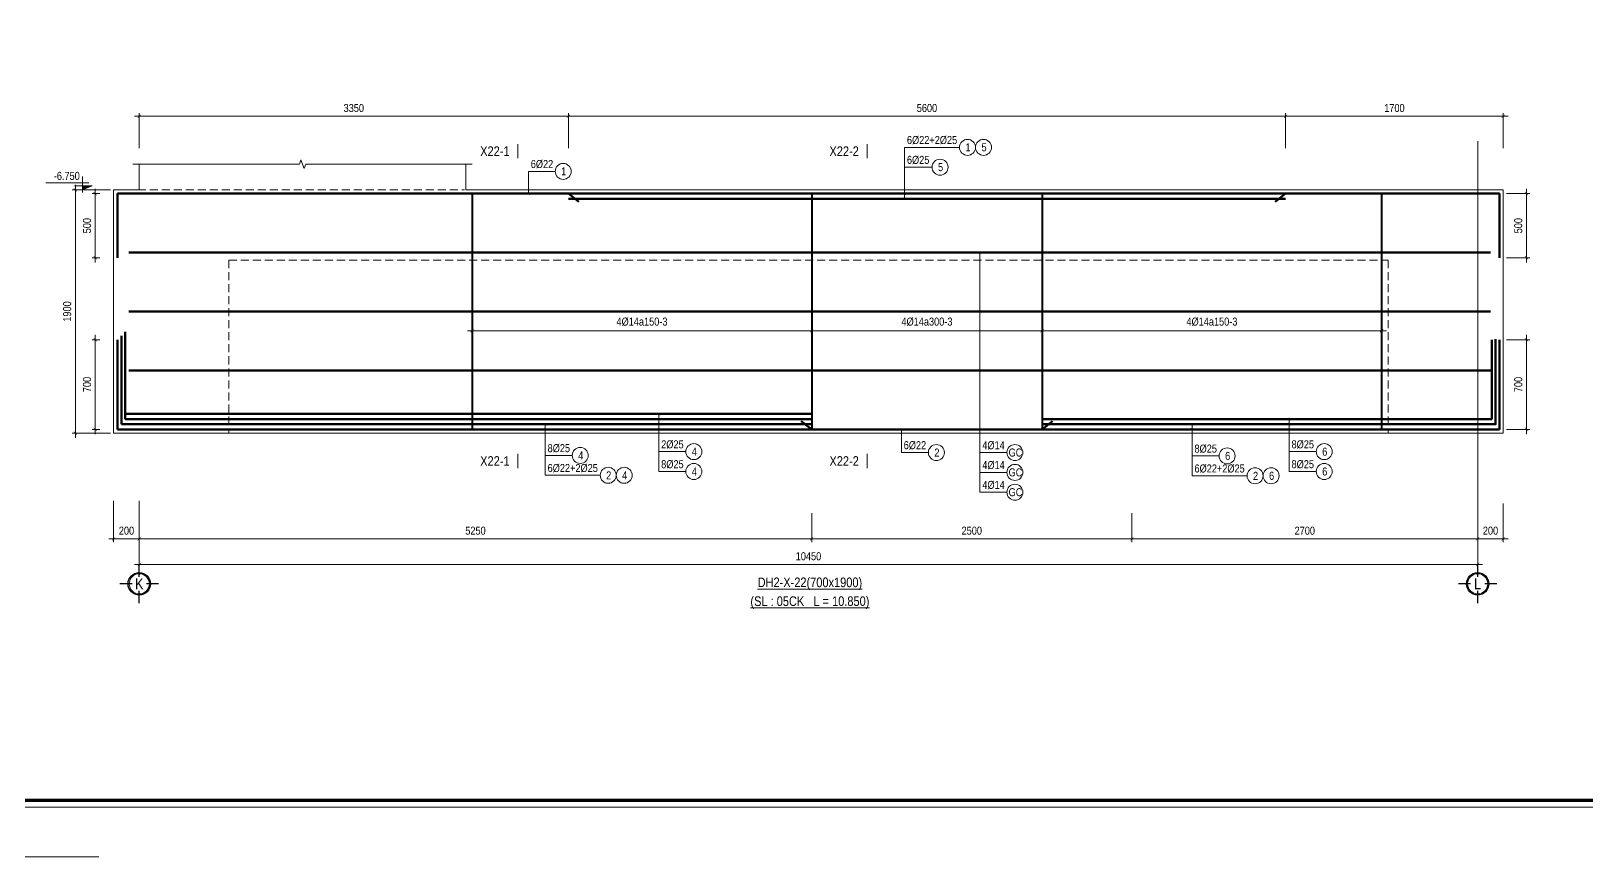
# Model space of a CAD drawing. Header units: millimetres. Extents: x 3014920 to 3563667, y -1638653 to -1356471.
# Drawn here: x 3280740 to 3292888, y -1601326 to -1594881 of the extents above; entities that cross this region are included whole.
import ezdxf
from ezdxf.enums import TextEntityAlignment as Align

# ---------------------------------------------------------------- set-up
doc = ezdxf.new("R2010")
doc.units = ezdxf.units.MM
doc.header["$MEASUREMENT"] = 0
doc.header["$PDMODE"] = 2
for name, pattern in [('6 TANG DIEN HINH 14-15$0$ACAD_ISO10W100', [18, 12, -3, 0, -3]), ('ACAD_ISO04W100', [30, 24, -3, 0, -3]), ('HIDDEN', [0.375, 0.25, -0.125])]:
    doc.linetypes.add(name, pattern=pattern)
doc.layers.get('0').update_dxf_attribs({"lineweight": 9})
doc.layers.get('Defpoints').update_dxf_attribs({"color": 10, "lineweight": 0})
for name, color, linetype, lineweight in [('2', 2, 'Continuous', 20), ('CDAI', 21, 'Continuous', 40), ('CTHEP', 50, 'Continuous', 50), ('DBAO', 90, 'Continuous', 13), ('DGIONG', 130, 'Continuous', 13), ('HATCH', 154, 'Continuous', 9), ('KTH', 154, 'Continuous', 9), ('Net khuat', 8, 'HIDDEN', 13), ('TEXT', 7, 'Continuous', 15), ('TEXT P X', 1, 'Continuous', 9), ('TRUC', 251, 'ACAD_ISO04W100', 9)]:
    doc.layers.add(name, color=color, linetype=linetype, lineweight=lineweight)
doc.layers.add('8', color=8, linetype='Continuous')
doc.styles.add('HELVECONDENSE', font='VHELVCN_0.TTF')
doc.styles.add('Star-HelCon', font='VHELVCN_0.TTF')
doc.styles.add('TTP-HelCon', font='VHELVCN_0.TTF')
doc.styles.add('VNI-HELVE-CONDENSE', font='VHELVCN_0.TTF')
doc.dimstyles.new('kc-25', dxfattribs={"dimtxt": 62.5, "dimasz": 20, "dimexe": 20, "dimexo": 50, "dimgap": 25, "dimtad": 3, "dimdec": 0, "dimzin": 0, "dimdsep": 46, "dimtxsty": 'VNI-HELVE-CONDENSE', "dimblk": 'DIM', "dimcen": 2.5, "dimclrd": 256, "dimclre": 154, "dimclrt": 7, "dimaunit": 1, "dimadec": 0, "dimazin": 0, "dimtfac": 1, "dimtdec": 0, "dimtix": 1, "dimtmove": 0, "dimatfit": 3, "dimldrblk": 'DOT', "dimfxl": 1, "dimtolj": 1, "dimtzin": 0, "dimarcsym": 0})
doc.dimstyles.new('TTP-25', dxfattribs={"dimscale": 25, "dimtxt": 2.5, "dimasz": 1, "dimexe": 1, "dimexo": 1, "dimgap": 0.09, "dimtad": 0, "dimdec": 4, "dimrnd": 1, "dimzin": 9, "dimdsep": 46, "dimtxsty": 'TTP-HelCon', "dimblk": 'ARCHTICK', "dimcen": 0.09, "dimdle": 1.5, "dimclrd": 256, "dimclre": 256, "dimclrt": 7, "dimadec": 0, "dimazin": 0, "dimtfac": 1, "dimtdec": 4, "dimtmove": 0, "dimatfit": 3, "dimldrblk": 'ARCHTICK', "dimfxl": 1, "dimtvp": 1, "dimtolj": 1, "dimtzin": 0, "dimarcsym": 0})

# ---------------------------------------------------------------- blocks, each defined once
blk = doc.blocks.new('_ArchTick')
at = {"color": 0, "linetype": 'ByBlock', "const_width": 0.15}
blk.add_lwpolyline([(-0.5, -0.5), (0.5, 0.5)], dxfattribs=at)
blk = doc.blocks.new('*D1323')
at = {"layer": 'Defpoints', "color": 0, "transparency": 16777216}
for p in [(5220, -2470), (7720, -2470), (7720, -2695)]:
    blk.add_point(p, dxfattribs=at)
at = {"layer": 'KTH', "lineweight": -2, "transparency": 16777216}
for p, q in [((5220, -2495), (5220, -2720)), ((7720, -2495), (7720, -2720)), ((5182, -2695), (7757, -2695))]:
    blk.add_line(p, q, dxfattribs=at)
at = {"layer": 'KTH', "lineweight": -2, "transparency": 16777216, "xscale": 25, "yscale": 25, "zscale": 25, "rotation": 180}
blk.add_blockref('_ArchTick', (5220, -2695), dxfattribs=at)
at = {"layer": 'KTH', "lineweight": -2, "transparency": 16777216, "xscale": 25, "yscale": 25, "zscale": 25}
blk.add_blockref('_ArchTick', (7720, -2695), dxfattribs=at)
at = {"layer": 'KTH', "color": 7, "transparency": 16777216, "insert": (6470, -2631), "char_height": 62.5, "attachment_point": 5, "style": 'TTP-HelCon'}
blk.add_mtext('\\A1;2500', dxfattribs=at)
blk = doc.blocks.new('*D1324')
at = {"layer": 'Defpoints', "color": 0, "transparency": 16777216}
for p in [(-30, -2470), (5220, -2470), (5220, -2695)]:
    blk.add_point(p, dxfattribs=at)
at = {"layer": 'KTH', "lineweight": -2, "transparency": 16777216}
for p, q in [((-30, -2495), (-30, -2720)), ((5220, -2495), (5220, -2720)), ((-68, -2695), (5257, -2695))]:
    blk.add_line(p, q, dxfattribs=at)
at = {"layer": 'KTH', "lineweight": -2, "transparency": 16777216, "xscale": 25, "yscale": 25, "zscale": 25, "rotation": 180}
blk.add_blockref('_ArchTick', (-30, -2695), dxfattribs=at)
at = {"layer": 'KTH', "lineweight": -2, "transparency": 16777216, "xscale": 25, "yscale": 25, "zscale": 25}
blk.add_blockref('_ArchTick', (5220, -2695), dxfattribs=at)
at = {"layer": 'KTH', "color": 7, "transparency": 16777216, "insert": (2595, -2631), "char_height": 62.5, "attachment_point": 5, "style": 'TTP-HelCon'}
blk.add_mtext('\\A1;5250', dxfattribs=at)
blk = doc.blocks.new('*D1325')
at = {"layer": 'Defpoints', "color": 0, "transparency": 16777216}
for p in [(10420, -2368), (-30, -2470), (10420, -2895)]:
    blk.add_point(p, dxfattribs=at)
at = {"layer": 'KTH', "lineweight": -2, "transparency": 16777216}
for p, q in [((10420, -2393), (10420, -2920)), ((-30, -2495), (-30, -2920)), ((-68, -2895), (10457, -2895))]:
    blk.add_line(p, q, dxfattribs=at)
at = {"layer": 'KTH', "lineweight": -2, "transparency": 16777216, "xscale": 25, "yscale": 25, "zscale": 25, "rotation": 180}
blk.add_blockref('_ArchTick', (-30, -2895), dxfattribs=at)
at = {"layer": 'KTH', "lineweight": -2, "transparency": 16777216, "xscale": 25, "yscale": 25, "zscale": 25}
blk.add_blockref('_ArchTick', (10420, -2895), dxfattribs=at)
at = {"layer": 'KTH', "color": 7, "transparency": 16777216, "insert": (5195, -2831), "char_height": 62.5, "attachment_point": 5, "style": 'TTP-HelCon'}
blk.add_mtext('\\A1;10450', dxfattribs=at)
blk = doc.blocks.new('DIM')
h = blk.add_hatch(color=1)
h.paths.add_polyline_path([(0.49, 0.29, 1), (0.29, 0.49), (-0.19, 0), (0.19, 0)])
h.paths.add_polyline_path([(0.19, 0), (-0.19, 0), (-0.49, -0.29, 1), (-0.29, -0.49)])
at = {"color": 9}
for p, q in [((-0.19, 0), (-1.5, 0)), ((0.19, 0), (1.5, 0))]:
    blk.add_line(p, q, dxfattribs=at)
at = {"color": 1}
for p, q in [((-0.49, -0.29), (0.29, 0.49)), ((-0.29, -0.49), (0.49, 0.29)), ((-0.19, 0), (0.19, 0))]:
    blk.add_line(p, q, dxfattribs=at)
blk.add_arc((-0.39, -0.39), 0.138, 135, 315, dxfattribs=at)
blk = doc.blocks.new('*D1326')
at = {"layer": 'Defpoints', "color": 0, "transparency": 16777216}
for p in [(5220, -594), (7020, -594), (7020, -1070)]:
    blk.add_point(p, dxfattribs=at)
at = {"layer": 'KTH', "lineweight": -2, "transparency": 16777216}
for p, q in [((5220, -619), (5220, -1095)), ((7020, -619), (7020, -1095)), ((5182, -1070), (7057, -1070))]:
    blk.add_line(p, q, dxfattribs=at)
at = {"layer": 'KTH', "lineweight": -2, "transparency": 16777216, "xscale": 25, "yscale": 25, "zscale": 25, "rotation": 180}
blk.add_blockref('_ArchTick', (5220, -1070), dxfattribs=at)
at = {"layer": 'KTH', "lineweight": -2, "transparency": 16777216, "xscale": 25, "yscale": 25, "zscale": 25}
blk.add_blockref('_ArchTick', (7020, -1070), dxfattribs=at)
at = {"layer": 'KTH', "color": 7, "transparency": 16777216, "insert": (6120, -1000), "char_height": 62.5, "attachment_point": 5, "style": 'TTP-HelCon'}
blk.add_mtext('\\A1;4Þ14a300-3', dxfattribs=at)
blk = doc.blocks.new('*D1327')
at = {"layer": 'Defpoints', "color": 0, "transparency": 16777216}
for p in [(7720, -2470), (10420, -2470), (7720, -2695)]:
    blk.add_point(p, dxfattribs=at)
at = {"layer": 'KTH', "lineweight": -2, "transparency": 16777216}
for p, q in [((7720, -2495), (7720, -2720)), ((10420, -2495), (10420, -2720)), ((10457, -2695), (7682, -2695))]:
    blk.add_line(p, q, dxfattribs=at)
at = {"layer": 'KTH', "lineweight": -2, "transparency": 16777216, "xscale": 25, "yscale": 25, "zscale": 25, "rotation": 180}
blk.add_blockref('_ArchTick', (7720, -2695), dxfattribs=at)
at = {"layer": 'KTH', "lineweight": -2, "transparency": 16777216, "xscale": 25, "yscale": 25, "zscale": 25}
blk.add_blockref('_ArchTick', (10420, -2695), dxfattribs=at)
at = {"layer": 'KTH', "color": 7, "transparency": 16777216, "insert": (9070, -2631), "char_height": 62.5, "attachment_point": 5, "style": 'TTP-HelCon'}
blk.add_mtext('\\A1;2700', dxfattribs=at)
blk = doc.blocks.new('*D1328')
at = {"layer": 'Defpoints', "color": 0, "transparency": 16777216}
for p in [(7020, -594), (9670, -594), (7020, -1070)]:
    blk.add_point(p, dxfattribs=at)
at = {"layer": 'KTH', "lineweight": -2, "transparency": 16777216}
for p, q in [((7020, -619), (7020, -1095)), ((9670, -619), (9670, -1095)), ((9707, -1070), (6982, -1070))]:
    blk.add_line(p, q, dxfattribs=at)
at = {"layer": 'KTH', "lineweight": -2, "transparency": 16777216, "xscale": 25, "yscale": 25, "zscale": 25, "rotation": 180}
blk.add_blockref('_ArchTick', (7020, -1070), dxfattribs=at)
at = {"layer": 'KTH', "lineweight": -2, "transparency": 16777216, "xscale": 25, "yscale": 25, "zscale": 25}
blk.add_blockref('_ArchTick', (9670, -1070), dxfattribs=at)
at = {"layer": 'KTH', "color": 7, "transparency": 16777216, "insert": (8345, -1000), "char_height": 62.5, "attachment_point": 5, "style": 'TTP-HelCon'}
blk.add_mtext('\\A1;4Þ14a150-3', dxfattribs=at)
blk = doc.blocks.new('*D1329')
at = {"layer": 'Defpoints', "color": 0, "transparency": 16777216}
for p in [(2570, -573), (5220, -573), (5220, -1070)]:
    blk.add_point(p, dxfattribs=at)
at = {"layer": 'KTH', "lineweight": -2, "transparency": 16777216}
for p, q in [((2570, -598), (2570, -1095)), ((5220, -598), (5220, -1095)), ((2532, -1070), (5257, -1070))]:
    blk.add_line(p, q, dxfattribs=at)
at = {"layer": 'KTH', "lineweight": -2, "transparency": 16777216, "xscale": 25, "yscale": 25, "zscale": 25, "rotation": 180}
blk.add_blockref('_ArchTick', (2570, -1070), dxfattribs=at)
at = {"layer": 'KTH', "lineweight": -2, "transparency": 16777216, "xscale": 25, "yscale": 25, "zscale": 25}
blk.add_blockref('_ArchTick', (5220, -1070), dxfattribs=at)
at = {"layer": 'KTH', "color": 7, "transparency": 16777216, "insert": (3895, -1000), "char_height": 62.5, "attachment_point": 5, "style": 'TTP-HelCon'}
blk.add_mtext('\\A1;4Þ14a150-3', dxfattribs=at)
blk = doc.blocks.new('*D1330')
at = {"layer": 'Defpoints', "color": 0, "transparency": 16777216}
for p in [(10620, 604), (8920, 330), (10620, 330)]:
    blk.add_point(p, dxfattribs=at)
at = {"layer": 'KTH', "lineweight": -2, "transparency": 16777216}
for p, q in [((8920, 355), (8920, 629)), ((10620, 355), (10620, 629)), ((8882, 604), (10657, 604))]:
    blk.add_line(p, q, dxfattribs=at)
at = {"layer": 'KTH', "lineweight": -2, "transparency": 16777216, "xscale": 25, "yscale": 25, "zscale": 25, "rotation": 180}
blk.add_blockref('_ArchTick', (8920, 604), dxfattribs=at)
at = {"layer": 'KTH', "lineweight": -2, "transparency": 16777216, "xscale": 25, "yscale": 25, "zscale": 25}
blk.add_blockref('_ArchTick', (10620, 604), dxfattribs=at)
at = {"layer": 'KTH', "color": 7, "transparency": 16777216, "insert": (9770, 668), "char_height": 62.5, "attachment_point": 5, "style": 'TTP-HelCon'}
blk.add_mtext('\\A1;1700', dxfattribs=at)
blk = doc.blocks.new('*D1331')
at = {"layer": 'Defpoints', "color": 0, "transparency": 16777216}
for p in [(3320, 604), (3320, 330), (8920, 330)]:
    blk.add_point(p, dxfattribs=at)
at = {"layer": 'KTH', "lineweight": -2, "transparency": 16777216}
for p, q in [((3320, 355), (3320, 629)), ((8920, 355), (8920, 629)), ((8957, 604), (3282, 604))]:
    blk.add_line(p, q, dxfattribs=at)
at = {"layer": 'KTH', "lineweight": -2, "transparency": 16777216, "xscale": 25, "yscale": 25, "zscale": 25, "rotation": 180}
blk.add_blockref('_ArchTick', (3320, 604), dxfattribs=at)
at = {"layer": 'KTH', "lineweight": -2, "transparency": 16777216, "xscale": 25, "yscale": 25, "zscale": 25}
blk.add_blockref('_ArchTick', (8920, 604), dxfattribs=at)
at = {"layer": 'KTH', "color": 7, "transparency": 16777216, "insert": (6120, 668), "char_height": 62.5, "attachment_point": 5, "style": 'TTP-HelCon'}
blk.add_mtext('\\A1;5600', dxfattribs=at)
blk = doc.blocks.new('*D1332')
at = {"layer": 'Defpoints', "color": 0, "transparency": 16777216}
for p in [(-30, 604), (-30, 330), (3320, 330)]:
    blk.add_point(p, dxfattribs=at)
at = {"layer": 'KTH', "lineweight": -2, "transparency": 16777216}
for p, q in [((-30, 355), (-30, 629)), ((3320, 355), (3320, 629)), ((3357, 604), (-68, 604))]:
    blk.add_line(p, q, dxfattribs=at)
at = {"layer": 'KTH', "lineweight": -2, "transparency": 16777216, "xscale": 25, "yscale": 25, "zscale": 25, "rotation": 180}
blk.add_blockref('_ArchTick', (-30, 604), dxfattribs=at)
at = {"layer": 'KTH', "lineweight": -2, "transparency": 16777216, "xscale": 25, "yscale": 25, "zscale": 25}
blk.add_blockref('_ArchTick', (3320, 604), dxfattribs=at)
at = {"layer": 'KTH', "color": 7, "transparency": 16777216, "insert": (1645, 668), "char_height": 62.5, "attachment_point": 5, "style": 'TTP-HelCon'}
blk.add_mtext('\\A1;3350', dxfattribs=at)
blk = doc.blocks.new('MC')
at = {"layer": 'CTHEP', "const_width": 10, "elevation": 0}
blk.add_lwpolyline([(36, 150), (36, 0)], dxfattribs=at)
at = {"layer": 'TEXT', "style": 'TTP-HelCon'}
blk.add_attdef('A', text='', height=100, dxfattribs=at).set_placement((-50, 26), align=Align.RIGHT)
blk = doc.blocks.new('*D1333')
at = {"layer": 'Defpoints', "color": 0, "transparency": 16777216}
for p in [(-312, 0), (-374, -500), (-312, -500)]:
    blk.add_point(p, dxfattribs=at)
at = {"layer": 'KTH', "lineweight": -2, "transparency": 16777216}
for p, q in [((-337, 0), (-399, 0)), ((-374, 38), (-374, -537)), ((-337, -500), (-399, -500))]:
    blk.add_line(p, q, dxfattribs=at)
at = {"layer": 'KTH', "lineweight": -2, "transparency": 16777216, "xscale": 25, "yscale": 25, "zscale": 25}
for p, rotation in [((-374, 0), 90), ((-374, -500), 270)]:
    blk.add_blockref('_ArchTick', p, dxfattribs=dict(at, rotation=rotation))
at = {"layer": 'KTH', "color": 7, "transparency": 16777216, "insert": (-438, -250), "char_height": 62.5, "attachment_point": 5, "rotation": 90, "style": 'TTP-HelCon'}
blk.add_mtext('\\A1;500', dxfattribs=at)
blk = doc.blocks.new('*D1334')
at = {"layer": 'Defpoints', "color": 0, "transparency": 16777216}
for p in [(-312, -1140), (-374, -1840), (-312, -1840)]:
    blk.add_point(p, dxfattribs=at)
at = {"layer": 'KTH', "lineweight": -2, "transparency": 16777216}
for p, q in [((-337, -1140), (-399, -1140)), ((-374, -1102), (-374, -1877)), ((-337, -1840), (-399, -1840))]:
    blk.add_line(p, q, dxfattribs=at)
at = {"layer": 'KTH', "lineweight": -2, "transparency": 16777216, "xscale": 25, "yscale": 25, "zscale": 25}
for p, rotation in [((-374, -1140), 90), ((-374, -1840), 270)]:
    blk.add_blockref('_ArchTick', p, dxfattribs=dict(at, rotation=rotation))
at = {"layer": 'KTH', "color": 7, "transparency": 16777216, "insert": (-438, -1490), "char_height": 62.5, "attachment_point": 5, "rotation": 90, "style": 'TTP-HelCon'}
blk.add_mtext('\\A1;700', dxfattribs=at)
blk = doc.blocks.new('CODE')
at = {"layer": 'DBAO'}
for p, q in [((-63, 0), (-138, 30)), ((-138, 30), (0, 30)), ((-138, 0), (0, 0)), ((-113, 55), (224, 55)), ((-63, -20), (-63, 105))]:
    blk.add_line(p, q, dxfattribs=at)
at = {"layer": 'HATCH', "color": 1}
blk.add_solid([(-63, 0), (-138, 30), (-63, 30)], dxfattribs=at)
blk = doc.blocks.new('*D1335')
at = {"layer": 'Defpoints', "color": 0, "transparency": 16777216}
for p in [(10620, 0), (10620, -500), (10801, -500)]:
    blk.add_point(p, dxfattribs=at)
at = {"layer": 'KTH', "lineweight": -2, "transparency": 16777216}
for p, q in [((10801, 37), (10801, -538)), ((10645, 0), (10826, 0)), ((10645, -500), (10826, -500))]:
    blk.add_line(p, q, dxfattribs=at)
at = {"layer": 'KTH', "lineweight": -2, "transparency": 16777216, "xscale": 25, "yscale": 25, "zscale": 25}
for p, rotation in [((10801, 0), 90), ((10801, -500), 270)]:
    blk.add_blockref('_ArchTick', p, dxfattribs=dict(at, rotation=rotation))
at = {"layer": 'KTH', "color": 7, "transparency": 16777216, "insert": (10737, -250), "char_height": 62.5, "attachment_point": 5, "rotation": 90, "style": 'TTP-HelCon'}
blk.add_mtext('\\A1;500', dxfattribs=at)
blk = doc.blocks.new('*D1336')
at = {"layer": 'Defpoints', "color": 0, "transparency": 16777216}
for p in [(10620, -1140), (10620, -1840), (10801, -1840)]:
    blk.add_point(p, dxfattribs=at)
at = {"layer": 'KTH', "lineweight": -2, "transparency": 16777216}
for p, q in [((10645, -1140), (10826, -1140)), ((10801, -1102), (10801, -1877)), ((10645, -1840), (10826, -1840))]:
    blk.add_line(p, q, dxfattribs=at)
at = {"layer": 'KTH', "lineweight": -2, "transparency": 16777216, "xscale": 25, "yscale": 25, "zscale": 25}
for p, rotation in [((10801, -1140), 90), ((10801, -1840), 270)]:
    blk.add_blockref('_ArchTick', p, dxfattribs=dict(at, rotation=rotation))
at = {"layer": 'KTH', "color": 7, "transparency": 16777216, "insert": (10737, -1490), "char_height": 62.5, "attachment_point": 5, "rotation": 90, "style": 'TTP-HelCon'}
blk.add_mtext('\\A1;700', dxfattribs=at)
blk = doc.blocks.new('dau truc')
blk.add_circle((0, 0), 180)
at = {"layer": '8'}
for p, q in [((0, 127), (0, 345)), ((-127, 0), (-345, 0)), ((0, -345), (0, -127)), ((345, 0), (127, 0))]:
    blk.add_line(p, q, dxfattribs=at)
blk.add_circle((0, 0), 200, dxfattribs=at)
at = {"layer": 'TEXT', "style": 'HELVECONDENSE'}
blk.add_attdef('A', text='', height=233, dxfattribs=at).set_placement((0, 0), align=Align.MIDDLE)
blk = doc.blocks.new('*D1337')
at = {"layer": 'Defpoints', "color": 0, "transparency": 16777216}
for p in [(-529, 30), (-230, 30), (-230, -1870)]:
    blk.add_point(p, dxfattribs=at)
at = {"layer": 'KTH', "lineweight": -2, "transparency": 16777216}
for p, q in [((-255, 30), (-554, 30)), ((-529, -1907), (-529, 68)), ((-255, -1870), (-554, -1870))]:
    blk.add_line(p, q, dxfattribs=at)
at = {"layer": 'KTH', "lineweight": -2, "transparency": 16777216, "xscale": 25, "yscale": 25, "zscale": 25}
for p, rotation in [((-529, 30), 90), ((-529, -1870), 270)]:
    blk.add_blockref('_ArchTick', p, dxfattribs=dict(at, rotation=rotation))
at = {"layer": 'KTH', "color": 7, "transparency": 16777216, "insert": (-593, -920), "char_height": 62.5, "attachment_point": 5, "rotation": 90, "style": 'TTP-HelCon'}
blk.add_mtext('\\A1;1900', dxfattribs=at)
blk = doc.blocks.new('*D1338')
at = {"layer": 'Defpoints', "color": 0, "transparency": 16777216}
for p in [(-230, -2372), (-30, -2372), (-30, -2695)]:
    blk.add_point(p, dxfattribs=at)
at = {"layer": 'KTH', "lineweight": -2, "transparency": 16777216}
for p, q in [((-230, -2397), (-230, -2720)), ((-30, -2397), (-30, -2720)), ((-268, -2695), (7, -2695))]:
    blk.add_line(p, q, dxfattribs=at)
at = {"layer": 'KTH', "lineweight": -2, "transparency": 16777216, "xscale": 25, "yscale": 25, "zscale": 25, "rotation": 180}
blk.add_blockref('_ArchTick', (-230, -2695), dxfattribs=at)
at = {"layer": 'KTH', "lineweight": -2, "transparency": 16777216, "xscale": 25, "yscale": 25, "zscale": 25}
blk.add_blockref('_ArchTick', (-30, -2695), dxfattribs=at)
at = {"layer": 'KTH', "color": 7, "transparency": 16777216, "insert": (-130, -2631), "char_height": 62.5, "attachment_point": 5, "style": 'TTP-HelCon'}
blk.add_mtext('\\A1;200', dxfattribs=at)
blk = doc.blocks.new('*D1339')
at = {"layer": 'Defpoints', "color": 0, "transparency": 16777216}
for p in [(10420, -2393), (10620, -2393), (10620, -2695)]:
    blk.add_point(p, dxfattribs=at)
at = {"layer": 'KTH', "lineweight": -2, "transparency": 16777216}
for p, q in [((10420, -2418), (10420, -2720)), ((10620, -2418), (10620, -2720)), ((10382, -2695), (10657, -2695))]:
    blk.add_line(p, q, dxfattribs=at)
at = {"layer": 'KTH', "lineweight": -2, "transparency": 16777216, "xscale": 25, "yscale": 25, "zscale": 25, "rotation": 180}
blk.add_blockref('_ArchTick', (10420, -2695), dxfattribs=at)
at = {"layer": 'KTH', "lineweight": -2, "transparency": 16777216, "xscale": 25, "yscale": 25, "zscale": 25}
blk.add_blockref('_ArchTick', (10620, -2695), dxfattribs=at)
at = {"layer": 'KTH', "color": 7, "transparency": 16777216, "insert": (10520, -2631), "char_height": 62.5, "attachment_point": 5, "style": 'TTP-HelCon'}
blk.add_mtext('\\A1;200', dxfattribs=at)
blk = doc.blocks.new('CHG_XX_Khung ten')
blk.add_lwpolyline([(15, 579), (826, 579), (826, 15), (15, 15)], close=True)
at = {"color": 4, "linetype": 'Continuous', "const_width": 1}
blk.add_lwpolyline([(17, 577), (824, 577), (824, 17), (17, 17)], close=True, dxfattribs=at)
at = {"layer": 'Defpoints', "color": 1, "ltscale": 2}
blk.add_lwpolyline([(40.06, 0), (0, 0), (0, 40)], dxfattribs=at)
blk = doc.blocks.new('2X-22')
at = {"layer": 'CDAI'}
for points in [[(2569.99119, 0), (2569.99119, -1840)], [(5219.99119, 0), (5219.99119, -1840)], [(7019.98764, 0), (7019.98764, -1840)], [(9669.98764, 0), (9669.98764, -1840)]]:
    blk.add_lwpolyline(points, dxfattribs=at)
at = {"layer": 'CTHEP'}
for p, q in [((-200, 0), (-200, -500)), ((3401.41709, -64.5255), (3319.99119, 0)), ((8838.56335, -64.5255), (8919.98925, 0)), ((10519.98924, -460), (-110.67202, -460)), ((10519.98729, -920.07545), (-110.67202, -920.07545)), ((-140, -1080), (-140, -1760)), ((-200, -1140), (-200, -1840)), ((-170, -1110), (-170, -1800)), ((10589.98042, -1140), (10589.98042, -1840)), ((10519.98729, -1380), (-110.67202, -1380)), ((5138.5653, -1775.4745), (5219.99119, -1840)), ((7101.41353, -1775.4745), (7019.98764, -1840))]:
    blk.add_line(p, q, dxfattribs=at)
for points in [[(-200, 0), (10589.98042, 0), (10589.98042, -500)], [(3319.99119, -40), (8919.98925, -40)], [(7019.98764, -1800), (10559.97159, -1800), (10559.97159, -1135.60463)], [(7019.98764, -1759.99999), (10529.96276, -1759.99999), (10529.96276, -1140)], [(5219.99119, -1800), (-170, -1800)], [(5219.99119, -1720), (-140, -1720)], [(5219.99119, -1760), (-140, -1760)], [(-200, -1840), (10589.98042, -1840)]]:
    blk.add_lwpolyline(points, dxfattribs=at)
at = {"layer": 'DBAO', "linetype": 'Continuous'}
for p, q in [((-30.00883, 230), (-30.00883, 30)), ((2519.99119, 230), (2519.99119, 30)), ((-230, 30), (-30.00883, 30)), ((2519.99119, 30), (7069.98924, 30)), ((7069.98924, 30), (10519.98924, 30)), ((10619.98925, 30), (10519.98924, 30)), ((10619.98925, 30), (10619.98925, -1870))]:
    blk.add_line(p, q, dxfattribs=at)
at = {"layer": 'DBAO', "linetype": 'Continuous', "flags": 128}
blk.add_lwpolyline([(10619.98925, -1870), (-230.00883, -1870), (-230.00883, 30)], dxfattribs=at)
at = {"layer": 'DGIONG', "linetype": 'Continuous', "flags": 128}
blk.add_lwpolyline([(2569.99119, 230), (1269.99119, 230), (1257.49119, 195.65653), (1232.49119, 264.34347), (1219.99119, 230), (-80.0075, 230)], dxfattribs=at)
at = {"layer": 'DGIONG'}
for centre in [(6436.56385, 361.36596), (6561.56385, 361.36596), (6222.1539, 206.38496), (3279.77206, 173.92734), (3413.16961, -2043.72791), (4299.83137, -2013.93133), (6193.50288, -2020.75583), (6807.09464, -2020.75583), (8463.81354, -2047.32223), (9221.60053, -2013.93133), (3631.05911, -2198.70891), (3756.05911, -2198.70891), (4299.83133, -2168.91234), (6807.09464, -2175.73684), (8681.70304, -2202.30323), (8806.70304, -2202.30323), (9221.6005, -2168.91234), (6807.09464, -2330.71784)]:
    blk.add_circle(centre, 62.5, dxfattribs=at)
at = {"layer": 'Net khuat', "ltscale": 250}
for p, q in [((-230, 30), (2509.82785, 30)), ((669.98956, -519.96736), (9719.98764, -519.98528)), ((669.98956, -519.96736), (669.98956, -1870)), ((9719.98764, -519.98528), (9719.98764, -1870))]:
    blk.add_line(p, q, dxfattribs=at)
at = {"layer": 'TRUC', "linetype": '6 TANG DIEN HINH 14-15$0$ACAD_ISO10W100', "ltscale": 1250}
blk.add_lwpolyline([(10419.98925, 408.27092), (10419.98925, -2942.59717)], dxfattribs=at)
ref = blk.add_blockref('MC', (2898.49663, 388.14082), dxfattribs=dict(xscale=-0.75, yscale=0.75, zscale=0.75, rotation=180))
ref.add_attrib('A', 'X22-1', dxfattribs={"layer": 'TEXT', "height": 75, "style": 'TTP-HelCon'}).set_placement((2860.99663, 294.01039), align=Align.RIGHT)
ref = blk.add_blockref('MC', (5625.38409, 388.14082), dxfattribs=dict(xscale=-0.75, yscale=0.75, zscale=0.75, rotation=180))
ref.add_attrib('A', 'X22-2', dxfattribs={"layer": 'TEXT', "height": 75, "style": 'TTP-HelCon'}).set_placement((5587.88409, 294.01039), align=Align.RIGHT)
ref = blk.add_blockref('MC', (2898.49663, -2030.46061), dxfattribs=dict(xscale=-0.75, yscale=0.75, zscale=0.75, rotation=180))
ref.add_attrib('A', 'X22-1', dxfattribs={"layer": 'TEXT', "height": 75, "style": 'TTP-HelCon'}).set_placement((2860.99663, -2124.59104), align=Align.RIGHT)
ref = blk.add_blockref('MC', (5625.38409, -2030.46061), dxfattribs=dict(xscale=-0.75, yscale=0.75, zscale=0.75, rotation=180))
ref.add_attrib('A', 'X22-2', dxfattribs={"layer": 'TEXT', "height": 75, "style": 'TTP-HelCon'}).set_placement((5587.88409, -2124.59104), align=Align.RIGHT)
at = {"layer": '2', "ltscale": 300}
ref = blk.add_blockref('dau truc', (-30.00883, -3045.82027), dxfattribs=dict(at, xscale=0.4367131295148283, yscale=0.4367131295148283, zscale=0.4367131295148283))
ref.add_attrib('A', 'K', dxfattribs={"layer": 'TEXT', "height": 87.5, "style": 'HELVECONDENSE'}).set_placement((-30.00883, -3045.82027), align=Align.MIDDLE)
ref = blk.add_blockref('dau truc', (10419.98925, -3045.44767), dxfattribs=dict(at, xscale=0.4367131295148283, yscale=0.4367131295148283, zscale=0.4367131295148283))
ref.add_attrib('A', 'L', dxfattribs={"layer": 'TEXT', "height": 87.5, "style": 'HELVECONDENSE'}).set_placement((10419.98925, -3045.44767), align=Align.MIDDLE)
at = {"layer": 'KTH', "linetype": 'Continuous', "xscale": -1}
blk.add_blockref('CODE', (-536.74358, 30), dxfattribs=at)
at = {"layer": 'TEXT', "style": 'TTP-HelCon'}
for s, p in [('6Þ22+2Þ25', (5963.75598, 387.21891, 0)), ('6Þ22', (3026.78383, 199.78028, 0)), ('6Þ25', (5963.75608, 232.2379, 0)), ('2Þ25', (4044.91299, -1988.07839, 0)), ('6Þ22', (5938.58451, -1994.90289, 0)), ('4Þ14', (6552.17626, -1994.90289, 0)), ('8Þ25', (8966.68216, -1988.07839, 0)), ('8Þ25', (3158.25123, -2017.87497, 0)), ('8Þ25', (8208.89517, -2021.46928, 0)), ('6Þ22+2Þ25', (3158.25123, -2172.85597, 0)), ('8Þ25', (4044.91295, -2143.05939, 0)), ('4Þ14', (6552.17626, -2149.88389, 0)), ('6Þ22+2Þ25', (8208.89517, -2176.45028, 0)), ('8Þ25', (8966.68212, -2143.05939, 0)), ('4Þ14', (6552.17626, -2304.86489, 0))]:
    blk.add_text(s, height=62.5, dxfattribs=at).set_placement(p)
at = {"layer": 'TEXT', "style": 'Star-HelCon'}
for s, p in [('1', (6440.73052, 361.36596)), ('5', (6565.73052, 361.36596)), ('1', (3283.93872, 173.92734)), ('5', (6226.32057, 206.38496)), ('4', (3417.33628, -2043.72791)), ('4', (4303.99803, -2013.93133)), ('2', (6197.66955, -2020.75583)), ('GC', (6811.26131, -2020.75583)), ('6', (8467.98021, -2047.32223)), ('6', (9225.7672, -2013.93133)), ('2', (3635.22578, -2198.70891)), ('4', (3760.22578, -2198.70891)), ('4', (4303.998, -2168.91234)), ('GC', (6811.26131, -2175.73684)), ('2', (8685.86971, -2202.30323)), ('6', (8810.86971, -2202.30323)), ('6', (9225.76716, -2168.91234)), ('GC', (6811.26131, -2330.71784))]:
    blk.add_text(s, height=62.5, dxfattribs=at).set_placement(p, align=Align.MIDDLE)
at = {"layer": 'TEXT', "style": 'TTP-HelCon'}
blk.add_text('-6.750', height=62.5, dxfattribs=at).set_placement((-494.47691, 106.99499), align=Align.RIGHT)
for s, p in [('%%UDH2-X-22(700x1900)', (5206.19789, -3071.64574)), ('%%U(SL : 05CK   L = 10.850)', (5206.19789, -3218.54033))]:
    blk.add_text(s, height=75, dxfattribs=at).set_placement(p, align=Align.CENTER)
at = {"layer": 'KTH'}
for base, p1, p2, picture, middle in [((-30.0075, 604.00461), (3319.99119, 330), (-30.0075, 330), '*D1332', (1644.99185, 667.83794)), ((3319.99119, 604.00461), (8919.98925, 330), (3319.99119, 330), '*D1331', (6119.99022, 667.83794)), ((-30.00881, -2695), (-230.01001, -2371.9421), (-30.00881, -2371.9421), '*D1338', (-130.00941, -2631.16667)), ((10619.98956, -2695), (10419.98925, -2392.65926), (10619.98956, -2392.65926), '*D1339', (10519.9894, -2631.16667)), ((5219.99119, -2695), (-30.00882, -2470), (5219.99119, -2470), '*D1324', (2594.99119, -2631.16667)), ((7719.987636, -2694.999999), (5219.991194, -2469.999999), (7719.987636, -2469.999999), '*D1323', (6469.989415, -2631.166665))]:
    dim = blk.add_linear_dim(base=base, p1=p1, p2=p2, dimstyle='TTP-25', override={"dimtmove": 1}, dxfattribs=at)
    dim.commit()
    dim.dimension.update_dxf_attribs({"geometry": picture, "text_midpoint": middle})
for base, p1, p2, angle, picture, middle in [((10619.98925, 604.00461), (8919.98925, 330), (10619.98925, 330), 180, '*D1330', (9769.98925, 667.83794)), ((-528.74041, 30), (-230.00883, -1870), (-230.00883, 30), 90, '*D1337', (-592.57374, -920)), ((-374.24358, -500), (-312.12179, 0), (-312.12179, -500), 90, '*D1333', (-438.07691, -250)), ((10800.80476, -500), (10619.98925, 0), (10619.98925, -500), 90, '*D1335', (10736.97143, -250)), ((-374.24358, -1840), (-312.12179, -1140), (-312.12179, -1840), 90, '*D1334', (-438.07691, -1490)), ((10800.80476, -1840), (10619.98925, -1140), (10619.98925, -1840), 90, '*D1336', (10736.97143, -1490)), ((10419.98925, -2894.95574), (-30.00883, -2470), (10419.98925, -2367.65926), 180, '*D1325', (5194.99021, -2831.1224)), ((7719.98764, -2695), (10419.98925, -2470), (7719.98764, -2470), 180, '*D1327', (9069.98844, -2631.16667))]:
    dim = blk.add_linear_dim(base=base, p1=p1, p2=p2, angle=angle, dimstyle='TTP-25', override={"dimtmove": 1}, dxfattribs=at)
    dim.commit()
    dim.dimension.update_dxf_attribs({"geometry": picture, "text_midpoint": middle})
at = {"layer": 'KTH', "color": 1}
for base, p1, p2, text, picture, middle in [((5219.99119, -1070), (2569.99119, -572.86333), (5219.99119, -572.86333), '4Þ14a150-3', '*D1329', (3894.99119, -1000.08333)), ((7019.98764, -1070), (5219.99119, -594.2705), (7019.98764, -594.2705), '4Þ14a300-3', '*D1326', (6119.98941, -1000.08333))]:
    dim = blk.add_linear_dim(base=base, p1=p1, p2=p2, text=text, dimstyle='TTP-25', override={"dimtmove": 1}, dxfattribs=at)
    dim.commit()
    dim.dimension.update_dxf_attribs({"geometry": picture, "text_midpoint": middle})
dim = blk.add_linear_dim(base=(7019.98764, -1070), p1=(9669.98764, -594.2705), p2=(7019.98764, -594.2705), angle=180, text='4Þ14a150-3', dimstyle='TTP-25', override={"dimtmove": 1}, dxfattribs=at)
dim.commit()
dim.dimension.update_dxf_attribs({"geometry": '*D1328', "text_midpoint": (8344.98764, -1000.08333)})
at = {"layer": 'DGIONG'}
for points in [[(5945.24413, -40), (5945.24395, 361.36596), (6374.06385, 361.36596)], [(3008.27206, 0), (3008.27179, 173.92734), (3217.27206, 173.92734)], [(5945.24413, 0), (5945.24395, 206.38496), (6159.6539, 206.38496)], [(6533.66441, -460), (6533.66423, -2020.75583), (6744.59464, -2020.75583)], [(6533.66436, -920.07545), (6533.66423, -2175.73684), (6744.59464, -2175.73684)], [(6533.66431, -1380), (6533.66423, -2330.71784), (6744.59464, -2330.71784)], [(3139.73936, -1800), (3139.7392, -2043.72791), (3350.66961, -2043.72791)], [(4026.40108, -1760), (4026.40092, -2168.91234), (4237.33133, -2168.91234)], [(4026.40107, -1720), (4026.40096, -2013.93133), (4237.33137, -2013.93133)], [(8190.38329, -1800), (8190.38313, -2047.32223), (8401.31354, -2047.32223)], [(8948.17024, -1800), (8948.17009, -2168.91234), (9159.1005, -2168.91234)], [(8948.17023, -1760), (8948.17012, -2013.93133), (9159.10053, -2013.93133)], [(3139.73932, -1840), (3139.7392, -2198.70891), (3568.55911, -2198.70891)], [(5920.07263, -1840), (5920.07247, -2020.75583), (6131.00288, -2020.75583)], [(8190.38325, -1840), (8190.38313, -2202.30323), (8619.20304, -2202.30323)]]:
    blk.add_leader(points, dimstyle='kc-25', override={"dimtad": 0, "dimldrblk": 'ArchTick', "dimfxl": 100, "dimarcsym": 1}, dxfattribs=at)

msp = doc.modelspace()

# ---------------------------------------------------------------- block references
at = {"layer": 'TEXT P X', "color": 5}
msp.add_blockref('2X-22', (3281614.93255, -1596149.3751), dxfattribs=at)

# ---------------------------------------------------------------- next in the draw order: block references
at = {"color": 5, "xscale": 25.92478421704392, "yscale": 25.92478421704392, "zscale": 25.92478421704392}
msp.add_blockref('CHG_XX_Khung ten', (3280231.54967, -1601326.46106), dxfattribs=at)

doc.saveas('drawing.dxf')
